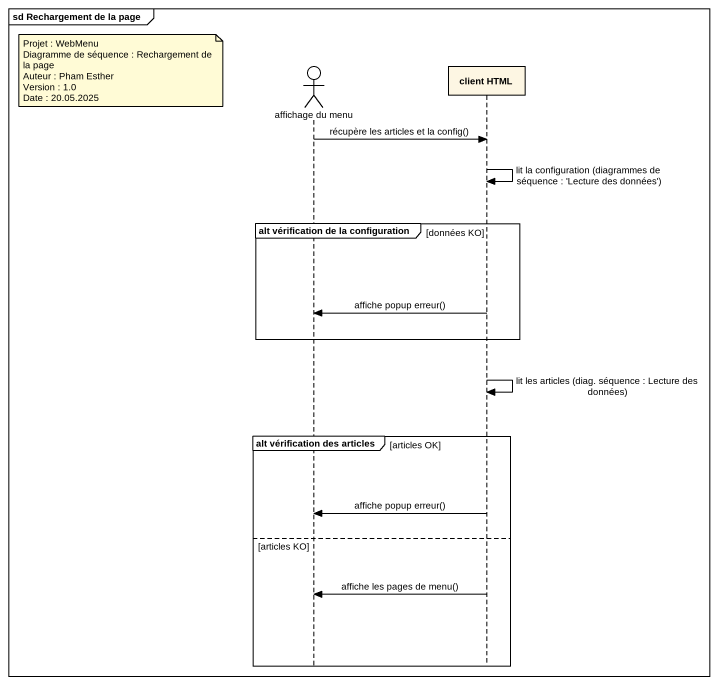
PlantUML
@startuml
mainframe sd Rechargement de la page
hide footbox
actor "affichage du menu" as affichage_du_menu
participant "client HTML" as client_HTML

note left of affichage_du_menu
  Projet : WebMenu
  Diagramme de séquence : Rechargement de la page
  Auteur : Pham Esther
  Version : 1.0
  Date : 20.05.2025
end note
affichage_du_menu -> client_HTML : récupère les articles et la config()
client_HTML -> client_HTML : lit la configuration (diagrammes de séquence : 'Lecture des données')
group alt vérification de la configuration [données KO]
  client_HTML -> affichage_du_menu : affiche popup erreur()
end
client_HTML -> client_HTML : lit les articles (diag. séquence : Lecture des données)
group alt vérification des articles [articles OK]
  client_HTML -> affichage_du_menu : affiche popup erreur()
else articles KO
  client_HTML -> affichage_du_menu : affiche les pages de menu()
end
@enduml
